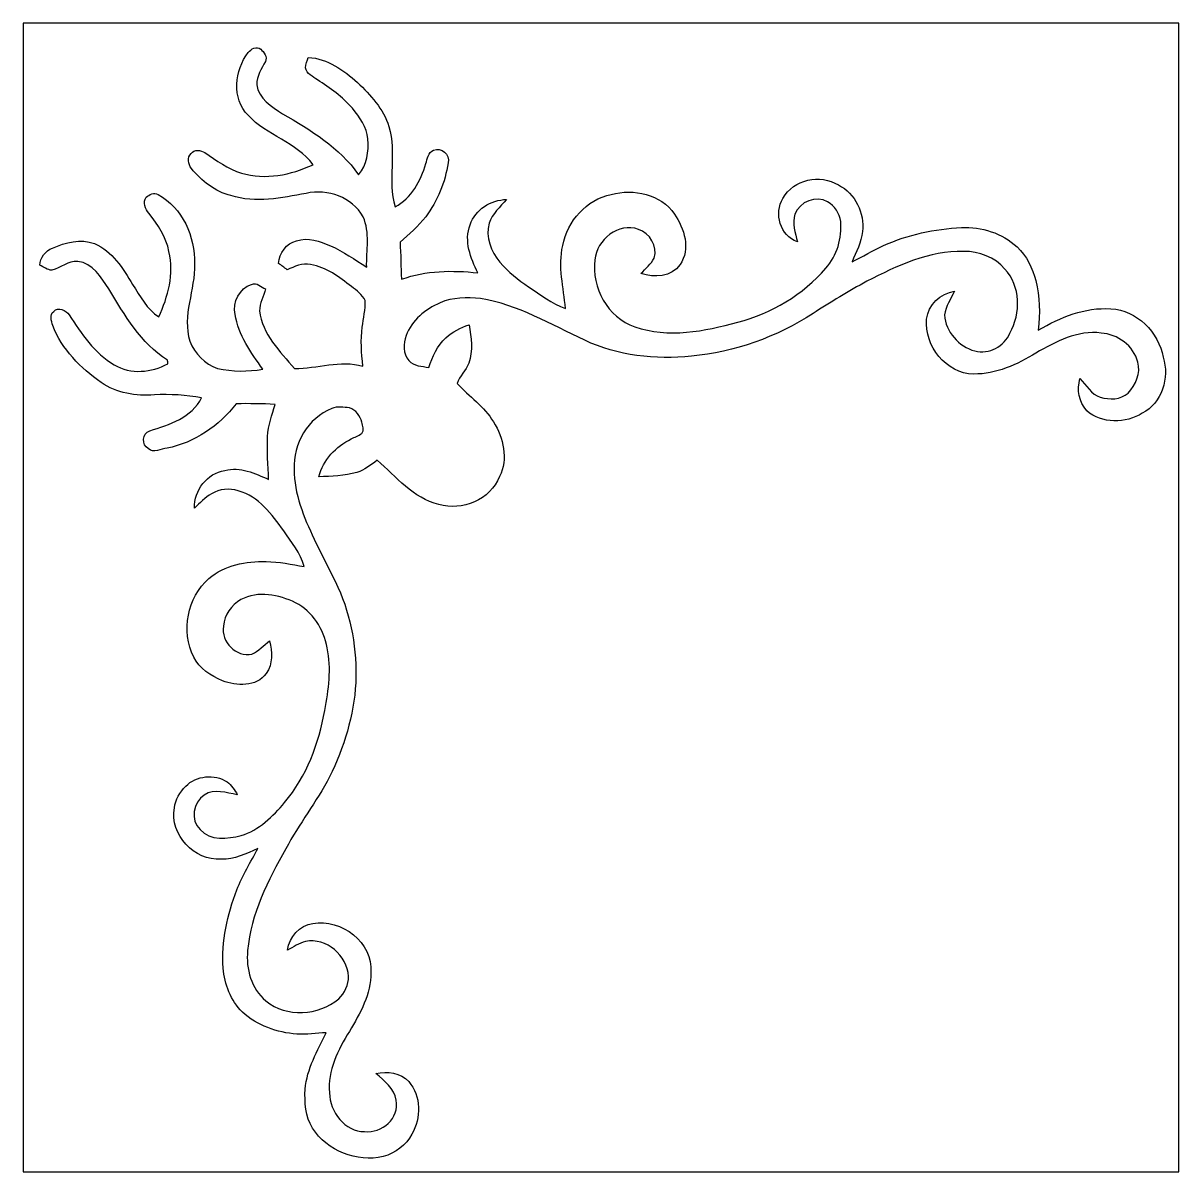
# Model space of a CAD drawing. Header units: centimetres. Extents: x -16.8 to 16.8, y -16.7 to 16.7.
import ezdxf

# ---------------------------------------------------------------- set-up
doc = ezdxf.new("R2010")
doc.units = ezdxf.units.CM
doc.header["$MEASUREMENT"] = 0
doc.layers.add('Layer 1', color=7, linetype='Continuous')

msp = doc.modelspace()

# ---------------------------------------------------------------- linework, layer by layer
at = {"layer": 'Layer 1', "color": 7}
for points, knots in [([(-16.77458, 16.66875), (-16.77458, 16.66875), (16.77458, 16.66875), (16.77458, 16.66875), (16.77458, 16.66875), (16.77458, 16.66875), (16.77458, -16.66875), (16.77458, -16.66875), (16.77458, -16.66875), (16.77458, -16.66875), (-16.77458, -16.66875), (-16.77458, -16.66875), (-16.77458, -16.66875), (-16.77458, -16.66875), (-16.77458, 16.66875), (-16.77458, 16.66875), (-16.77458, 16.66875), (-16.77458, 16.66875), (-16.77458, 16.66875), (-16.77458, 16.66875)], [0, 0, 0, 0, 0.16666667, 0.16666667, 0.16666667, 0.16666667, 0.33333333, 0.33333333, 0.33333333, 0.33333333, 0.5, 0.5, 0.5, 0.5, 0.66666667, 0.66666667, 0.66666667, 0.66666667, 1, 1, 1, 1]), ([(-10.23867, 15.81362), (-10.63907, 15.30562), (-10.72409, 14.47659), (-10.24184, 13.99434), (-10.24184, 13.99434), (-9.70174, 13.40097), (-8.84273, 13.21223), (-8.35695, 12.56101), (-8.35695, 12.56101), (-8.9976, 12.25938), (-9.74549, 12.1098), (-10.43623, 12.319), (-10.43623, 12.319), (-10.8331, 12.42801), (-11.16118, 12.68942), (-11.49879, 12.91272), (-11.49879, 12.91272), (-11.61627, 12.9854), (-11.80888, 13.01044), (-11.90061, 12.88768), (-11.90061, 12.88768), (-12.01632, 12.76985), (-11.98598, 12.57194), (-11.89108, 12.44988), (-11.89108, 12.44988), (-11.59087, 12.09075), (-11.20281, 11.77678), (-10.74032, 11.66319), (-10.74032, 11.66319), (-10.0263, 11.43459), (-9.271, 11.59863), (-8.55486, 11.7288), (-8.55486, 11.7288), (-7.93574, 11.86039), (-7.22383, 11.61979), (-6.90457, 11.05041), (-6.90457, 11.05041), (-6.6989, 10.59039), (-6.8139, 10.07145), (-6.80156, 9.58532), (-6.80156, 9.58532), (-7.14516, 9.80652), (-7.48171, 10.04288), (-7.85671, 10.20833), (-7.85671, 10.20833), (-8.16469, 10.3318), (-8.50265, 10.46621), (-8.83638, 10.3505), (-8.83638, 10.3505), (-9.13659, 10.28171), (-9.33203, 9.99314), (-9.35919, 9.6968), (-9.35919, 9.6968), (-9.27629, 9.63612), (-9.19374, 9.57439), (-9.11119, 9.51301), (-9.11119, 9.51301), (-8.89423, 9.59379), (-8.67128, 9.72291), (-8.42998, 9.66364), (-8.42998, 9.66364), (-7.97172, 9.58779), (-7.59883, 9.29569), (-7.239, 9.02441), (-7.239, 9.02441), (-7.09366, 8.90446), (-6.92997, 8.78699), (-6.84177, 8.61483), (-6.84177, 8.61483), (-6.83507, 8.3566), (-6.90069, 8.10436), (-6.92997, 7.84931), (-6.92997, 7.84931), (-6.98006, 7.47289), (-6.95572, 7.09224), (-6.91233, 6.71618), (-6.91233, 6.71618), (-7.57167, 6.89645), (-8.23419, 6.64316), (-8.89776, 6.64527), (-8.89776, 6.64527), (-9.32392, 7.13458), (-9.83333, 7.64328), (-9.91235, 8.31885), (-9.91235, 8.31885), (-9.90283, 8.54075), (-9.80334, 8.74571), (-9.73596, 8.95385), (-9.73596, 8.95385), (-9.86473, 9.01241), (-9.98643, 9.15388), (-10.14307, 9.08297), (-10.14307, 9.08297), (-10.49479, 8.97961), (-10.69763, 8.56756), (-10.62143, 8.21584), (-10.62143, 8.21584), (-10.51772, 7.61718), (-10.16917, 7.10283), (-9.81322, 6.62517), (-9.81322, 6.62517), (-10.2489, 6.55002), (-10.70187, 6.55355), (-11.13437, 6.64704), (-11.13437, 6.64704), (-11.50444, 6.76698), (-11.79019, 7.08096), (-11.93236, 7.43585), (-11.93236, 7.43585), (-12.17189, 8.18515), (-11.77184, 8.9281), (-11.80289, 9.68375), (-11.80289, 9.68375), (-11.77854, 10.47397), (-12.15073, 11.30688), (-12.85699, 11.69917), (-12.85699, 11.69917), (-12.97587, 11.76726), (-13.10887, 11.69211), (-13.20271, 11.61521), (-13.20271, 11.61521), (-13.30113, 11.46916), (-13.22599, 11.27407), (-13.12474, 11.14884), (-13.12474, 11.14884), (-12.86439, 10.82005), (-12.6171, 10.45739), (-12.54266, 10.03653), (-12.54266, 10.03653), (-12.3825, 9.39236), (-12.57194, 8.72949), (-12.83441, 8.14035), (-12.83441, 8.14035), (-13.18613, 8.36119), (-13.37733, 8.74818), (-13.59711, 9.08544), (-13.59711, 9.08544), (-13.87793, 9.54899), (-14.18167, 10.05064), (-14.70484, 10.26971), (-14.70484, 10.26971), (-15.10736, 10.42776), (-15.5448, 10.30076), (-15.92509, 10.13954), (-15.92509, 10.13954), (-16.13535, 10.06122), (-16.27611, 9.86508), (-16.29375, 9.64001), (-16.29375, 9.64001), (-16.17663, 9.5945), (-16.06762, 9.50031), (-15.93779, 9.49642), (-15.93779, 9.49642), (-15.68521, 9.56733), (-15.46543, 9.7723), (-15.19096, 9.75007), (-15.19096, 9.75007), (-14.74576, 9.70809), (-14.5161, 9.28299), (-14.29103, 8.95597), (-14.29103, 8.95597), (-13.81972, 8.1975), (-13.36393, 7.37482), (-12.58394, 6.88904), (-12.58394, 6.88904), (-12.58076, 6.86294), (-12.57476, 6.81073), (-12.57159, 6.78462), (-12.57159, 6.78462), (-13.04396, 6.52216), (-13.65285, 6.46747), (-14.12769, 6.75675), (-14.12769, 6.75675), (-14.71295, 7.07954), (-15.07631, 7.66127), (-15.43756, 8.20138), (-15.43756, 8.20138), (-15.53281, 8.33684), (-15.75047, 8.44197), (-15.88699, 8.30262), (-15.88699, 8.30262), (-16.01893, 8.20455), (-15.94979, 8.02605), (-15.91522, 7.89234), (-15.91522, 7.89234), (-15.64993, 7.20019), (-15.10171, 6.65903), (-14.50763, 6.23641), (-14.50763, 6.23641), (-14.05819, 5.92702), (-13.49869, 5.84306), (-12.96423, 5.87798), (-12.96423, 5.87798), (-12.50527, 5.90868), (-12.04454, 5.87269), (-11.59193, 5.79508), (-11.59193, 5.79508), (-11.87697, 5.23205), (-12.52961, 5.00063), (-13.10076, 4.83976), (-13.10076, 4.83976), (-13.32054, 4.77414), (-13.33923, 4.41854), (-13.14027, 4.32188), (-13.14027, 4.32188), (-12.98469, 4.17195), (-12.77408, 4.31588), (-12.59664, 4.33176), (-12.59664, 4.33176), (-11.79477, 4.49545), (-11.08287, 4.97593), (-10.58933, 5.62398), (-10.58933, 5.62398), (-10.21362, 5.62681), (-9.83721, 5.6261), (-9.46185, 5.60352), (-9.46185, 5.60352), (-9.54687, 5.29696), (-9.65906, 4.99392), (-9.67952, 4.6736), (-9.67952, 4.6736), (-9.69857, 4.25732), (-9.66082, 3.8414), (-9.64918, 3.42547), (-9.64918, 3.42547), (-10.04711, 3.60116), (-10.47397, 3.81035), (-10.91883, 3.68582), (-10.91883, 3.68582), (-11.43176, 3.61033), (-11.81135, 3.10586), (-11.80289, 2.59644), (-11.80289, 2.59644), (-11.63532, 2.73368), (-11.50056, 2.91147), (-11.30265, 3.00919), (-11.30265, 3.00919), (-11.07334, 3.1496), (-10.78195, 3.18594), (-10.52759, 3.09174), (-10.52759, 3.09174), (-9.92611, 2.94287), (-9.55816, 2.40453), (-9.20926, 1.93746), (-9.20926, 1.93746), (-8.99089, 1.60937), (-8.71608, 1.29399), (-8.61413, 0.90382), (-8.61413, 0.90382), (-8.98243, 0.94897), (-9.34544, 1.04951), (-9.71903, 1.04105), (-9.71903, 1.04105), (-10.30217, 1.06433), (-10.92835, 0.94227), (-11.3792, 0.54822), (-11.3792, 0.54822), (-12.01279, 0.00282), (-12.19341, -0.9839), (-11.82194, -1.72791), (-11.82194, -1.72791), (-11.65895, -2.06375), (-11.31993, -2.27118), (-10.99009, -2.41864), (-10.99009, -2.41864), (-10.57698, -2.5721), (-10.00054, -2.60456), (-9.71621, -2.20627), (-9.71621, -2.20627), (-9.51724, -1.92899), (-9.55216, -1.57409), (-9.61813, -1.26083), (-9.61813, -1.26083), (-9.79346, -1.3843), (-9.93916, -1.55363), (-10.13284, -1.64853), (-10.13284, -1.64853), (-10.58086, -1.73531), (-11.05253, -1.28693), (-10.9534, -0.82938), (-10.9534, -0.82938), (-10.95304, -0.50553), (-10.72198, -0.21696), (-10.45034, -0.06174), (-10.45034, -0.06174), (-9.95468, 0.2092), (-9.35038, 0.07973), (-8.86601, -0.15311), (-8.86601, -0.15311), (-8.3693, -0.40499), (-8.04263, -0.92181), (-7.95091, -1.46297), (-7.95091, -1.46297), (-7.81473, -2.06199), (-7.91245, -2.68041), (-8.01793, -3.27589), (-8.01793, -3.27589), (-8.19362, -4.23968), (-8.54357, -5.19395), (-9.18528, -5.94854), (-9.18528, -5.94854), (-9.525, -6.35353), (-9.92999, -6.75111), (-10.44716, -6.90951), (-10.44716, -6.90951), (-10.8331, -7.00546), (-11.34604, -7.0672), (-11.63602, -6.73206), (-11.63602, -6.73206), (-11.92777, -6.46395), (-11.83569, -5.94042), (-11.51819, -5.73334), (-11.51819, -5.73334), (-11.22962, -5.53297), (-10.87226, -5.67514), (-10.55723, -5.72382), (-10.55723, -5.72382), (-10.62919, -5.5813), (-10.72092, -5.44301), (-10.85603, -5.35376), (-10.85603, -5.35376), (-11.21763, -5.10963), (-11.75103, -5.16608), (-12.05512, -5.47829), (-12.05512, -5.47829), (-12.22058, -5.65009), (-12.35181, -5.86493), (-12.38462, -6.10482), (-12.38462, -6.10482), (-12.51726, -6.88022), (-11.80712, -7.65316), (-11.02572, -7.59425), (-11.02572, -7.59425), (-10.6426, -7.60659), (-10.29547, -7.43691), (-9.95856, -7.27957), (-9.95856, -7.27957), (-10.16318, -7.68033), (-10.41647, -8.05709), (-10.5664, -8.48466), (-10.5664, -8.48466), (-10.84756, -9.20291), (-11.0236, -9.97938), (-10.96892, -10.75408), (-10.96892, -10.75408), (-10.922, -11.22151), (-10.75231, -11.69846), (-10.40941, -12.03149), (-10.40941, -12.03149), (-9.98079, -12.42766), (-9.40082, -12.62697), (-8.82579, -12.67213), (-8.82579, -12.67213), (-8.54146, -12.69083), (-8.25853, -12.63862), (-7.97454, -12.63086), (-7.97454, -12.63086), (-8.23948, -13.15014), (-8.52946, -13.67861), (-8.58979, -14.26951), (-8.58979, -14.26951), (-8.60213, -14.65086), (-8.58767, -15.06502), (-8.37565, -15.39734), (-8.37565, -15.39734), (-7.95161, -16.05774), (-7.08131, -16.40311), (-6.31966, -16.2246), (-6.31966, -16.2246), (-5.97429, -16.12441), (-5.65221, -15.90005), (-5.48675, -15.57338), (-5.48675, -15.57338), (-5.22358, -15.11088), (-5.21511, -14.45895), (-5.58271, -14.04973), (-5.58271, -14.04973), (-5.82048, -13.78902), (-6.2036, -13.73611), (-6.5338, -13.81513), (-6.5338, -13.81513), (-6.28932, -14.02468), (-5.98876, -14.24376), (-5.94713, -14.58842), (-5.94713, -14.58842), (-5.83248, -15.11229), (-6.36976, -15.55327), (-6.86047, -15.5), (-6.86047, -15.5), (-7.44185, -15.50352), (-7.87188, -14.9225), (-7.88035, -14.37464), (-7.88035, -14.37464), (-7.9502, -13.72341), (-7.62741, -13.12827), (-7.30356, -12.59099), (-7.30356, -12.59099), (-6.99488, -12.07135), (-6.66362, -11.51008), (-6.68479, -10.88319), (-6.68479, -10.88319), (-6.5973, -10.00901), (-7.54733, -9.31263), (-8.36295, -9.45621), (-8.36295, -9.45621), (-8.74677, -9.51054), (-9.04381, -9.85449), (-9.10026, -10.23091), (-9.10026, -10.23091), (-8.92528, -10.14977), (-8.76688, -10.02877), (-8.57744, -9.9822), (-8.57744, -9.9822), (-7.9689, -9.86402), (-7.36424, -10.39424), (-7.32473, -10.99397), (-7.32473, -10.99397), (-7.33672, -11.23562), (-7.42456, -11.4868), (-7.61471, -11.64661), (-7.61471, -11.64661), (-8.19503, -12.13556), (-9.13306, -12.20082), (-9.72891, -11.70446), (-9.72891, -11.70446), (-10.14765, -11.35098), (-10.31593, -10.77912), (-10.25701, -10.24678), (-10.25701, -10.24678), (-10.16494, -9.17998), (-9.66364, -8.20949), (-9.14929, -7.29156), (-9.14929, -7.29156), (-8.76441, -6.57366), (-8.25571, -5.9309), (-7.88141, -5.207), (-7.88141, -5.207), (-7.45913, -4.35575), (-7.17515, -3.42759), (-7.1187, -2.47615), (-7.1187, -2.47615), (-7.07708, -1.52788), (-7.24535, -0.56586), (-7.63693, 0.30092), (-7.63693, 0.30092), (-7.85107, 0.77364), (-8.10719, 1.2259), (-8.32626, 1.6958), (-8.32626, 1.6958), (-8.62542, 2.33398), (-8.91223, 3.00461), (-8.90905, 3.72181), (-8.90905, 3.72181), (-8.94115, 4.45347), (-8.50653, 5.21264), (-7.81438, 5.48534), (-7.81438, 5.48534), (-7.65246, 5.55731), (-7.46936, 5.52203), (-7.30003, 5.50298), (-7.30003, 5.50298), (-7.11165, 5.44901), (-6.98994, 5.26627), (-6.94408, 5.08388), (-6.94408, 5.08388), (-6.93208, 4.98828), (-6.85765, 4.84787), (-6.94655, 4.76215), (-6.94655, 4.76215), (-7.03509, 4.68877), (-7.14904, 4.65737), (-7.24817, 4.60163), (-7.24817, 4.60163), (-7.69267, 4.38679), (-8.06485, 3.99027), (-8.19221, 3.50626), (-8.19221, 3.50626), (-7.82214, 3.51896), (-7.44467, 3.52566), (-7.08589, 3.63044), (-7.08589, 3.63044), (-6.864, 3.69782), (-6.68267, 3.84739), (-6.49887, 3.98251), (-6.49887, 3.98251), (-5.94078, 3.51508), (-5.4543, 2.87091), (-4.70888, 2.70228), (-4.70888, 2.70228), (-4.03331, 2.49167), (-3.21275, 2.84268), (-2.94358, 3.50802), (-2.94358, 3.50802), (-2.69593, 4.01673), (-2.82293, 4.63797), (-3.12208, 5.09729), (-3.12208, 5.09729), (-3.38773, 5.5432), (-3.82517, 5.836), (-4.17371, 6.20889), (-4.17371, 6.20889), (-4.10739, 6.42867), (-3.91407, 6.5853), (-3.83787, 6.80191), (-3.83787, 6.80191), (-3.7144, 7.15927), (-3.76484, 7.54592), (-3.82729, 7.91034), (-3.82729, 7.91034), (-4.07635, 7.83731), (-4.31059, 7.71243), (-4.50391, 7.53816), (-4.50391, 7.53816), (-4.75368, 7.30885), (-4.89268, 6.98747), (-4.99674, 6.67103), (-4.99674, 6.67103), (-5.19289, 6.7183), (-5.4356, 6.70736), (-5.57812, 6.87529), (-5.57812, 6.87529), (-5.75345, 7.07037), (-5.73758, 7.36635), (-5.6575, 7.59919), (-5.6575, 7.59919), (-5.48852, 8.04263), (-5.10117, 8.37353), (-4.67007, 8.55239), (-4.67007, 8.55239), (-4.30459, 8.71467), (-3.88902, 8.71008), (-3.49814, 8.67551), (-3.49814, 8.67551), (-2.40665, 8.50653), (-1.45979, 7.91669), (-0.47202, 7.46548), (-0.47202, 7.46548), (0.48824, 7.01111), (1.57833, 6.89469), (2.62678, 7.00229), (2.62678, 7.00229), (3.87879, 7.12505), (5.10011, 7.55403), (6.15421, 8.24054), (6.15421, 8.24054), (6.66679, 8.56756), (7.18467, 8.88753), (7.71948, 9.17716), (7.71948, 9.17716), (8.59367, 9.62448), (9.52394, 10.07251), (10.53147, 10.04323), (10.53147, 10.04323), (10.96857, 10.0457), (11.43706, 9.88131), (11.71892, 9.53241), (11.71892, 9.53241), (12.18812, 9.0424), (12.19271, 8.24371), (11.8685, 7.67433), (11.8685, 7.67433), (11.70622, 7.29333), (11.26596, 7.04462), (10.85532, 7.15363), (10.85532, 7.15363), (10.39001, 7.28486), (9.99666, 7.70572), (9.96879, 8.19997), (9.96879, 8.19997), (10.00795, 8.45256), (10.15153, 8.66669), (10.26125, 8.89176), (10.26125, 8.89176), (9.85414, 8.82897), (9.49678, 8.49277), (9.45233, 8.07649), (9.45233, 8.07649), (9.38107, 7.30285), (10.01854, 6.49287), (10.81687, 6.48441), (10.81687, 6.48441), (11.46916, 6.47912), (12.08158, 6.7564), (12.62521, 7.09366), (12.62521, 7.09366), (13.19777, 7.41927), (13.83242, 7.76852), (14.51645, 7.67362), (14.51645, 7.67362), (15.00082, 7.64328), (15.45766, 7.3092), (15.58431, 6.83119), (15.58431, 6.83119), (15.67145, 6.5091), (15.52222, 6.16761), (15.30421, 5.93337), (15.30421, 5.93337), (15.08231, 5.73476), (14.76304, 5.73546), (14.49211, 5.81166), (14.49211, 5.81166), (14.22823, 5.89809), (14.08254, 6.15879), (13.90227, 6.35071), (13.90227, 6.35071), (13.81054, 6.03321), (13.87475, 5.66984), (14.09912, 5.42043), (14.09912, 5.42043), (14.53832, 5.03555), (15.23259, 5.04402), (15.71343, 5.34917), (15.71343, 5.34917), (16.28387, 5.64409), (16.50224, 6.37787), (16.32232, 6.97054), (16.32232, 6.97054), (16.17804, 7.69408), (15.55785, 8.34284), (14.79938, 8.37706), (14.79938, 8.37706), (14.04479, 8.43351), (13.33429, 8.12659), (12.69436, 7.76182), (12.69436, 7.76182), (12.74233, 8.23877), (12.74551, 8.72843), (12.62098, 9.1948), (12.62098, 9.1948), (12.51902, 9.55499), (12.36345, 9.91976), (12.07699, 10.17235), (12.07699, 10.17235), (11.65049, 10.58122), (11.04336, 10.75937), (10.46162, 10.73326), (10.46162, 10.73326), (9.68481, 10.70398), (8.91222, 10.53112), (8.20279, 10.21221), (8.20279, 10.21221), (7.88635, 10.07604), (7.59425, 9.89118), (7.28627, 9.73843), (7.28627, 9.73843), (7.40198, 10.02594), (7.55862, 10.30534), (7.59001, 10.61967), (7.59001, 10.61967), (7.65528, 11.15413), (7.38258, 11.7281), (6.89292, 11.97187), (6.89292, 11.97187), (6.36693, 12.29713), (5.582, 12.13873), (5.28038, 11.58311), (5.28038, 11.58311), (5.01015, 11.14743), (5.20841, 10.49831), (5.70054, 10.32087), (5.70054, 10.32087), (5.6388, 10.58333), (5.54567, 10.85744), (5.62892, 11.12732), (5.62892, 11.12732), (5.76404, 11.48327), (6.24346, 11.68365), (6.57895, 11.48186), (6.57895, 11.48186), (6.79238, 11.3732), (6.91832, 11.14284), (6.95819, 10.91353), (6.95819, 10.91353), (6.99347, 10.43058), (6.85659, 9.92187), (6.52886, 9.5564), (6.52886, 9.5564), (5.86422, 8.78487), (4.95088, 8.24689), (3.9691, 7.98936), (3.9691, 7.98936), (3.00355, 7.72583), (1.95298, 7.51981), (0.97931, 7.8553), (0.97931, 7.8553), (0.19967, 8.12694), (-0.28751, 8.99513), (-0.17463, 9.80193), (-0.17463, 9.80193), (-0.13123, 10.38684), (0.51259, 10.88954), (1.08832, 10.68423), (1.08832, 10.68423), (1.4157, 10.57839), (1.65382, 10.18999), (1.54234, 9.85132), (1.54234, 9.85132), (1.4538, 9.67246), (1.2887, 9.54899), (1.16099, 9.40047), (1.16099, 9.40047), (1.54552, 9.27559), (2.04752, 9.29569), (2.29447, 9.66117), (2.29447, 9.66117), (2.60914, 10.10073), (2.4197, 10.72092), (2.12972, 11.12732), (2.12972, 11.12732), (1.74131, 11.71116), (0.94368, 11.87344), (0.2988, 11.69599), (0.2988, 11.69599), (-0.42192, 11.54889), (-0.97649, 10.92588), (-1.10737, 10.21256), (-1.10737, 10.21256), (-1.25977, 9.60579), (-1.0795, 8.99407), (-1.03434, 8.38694), (-1.03434, 8.38694), (-1.42205, 8.53475), (-1.7586, 8.78381), (-2.10044, 9.01277), (-2.10044, 9.01277), (-2.40524, 9.21773), (-2.69381, 9.45162), (-2.9337, 9.73032), (-2.9337, 9.73032), (-3.19334, 10.03476), (-3.36021, 10.46162), (-3.24379, 10.86097), (-3.24379, 10.86097), (-3.15913, 11.14284), (-2.92347, 11.33263), (-2.74144, 11.55065), (-2.74144, 11.55065), (-3.19864, 11.53936), (-3.64949, 11.26137), (-3.80012, 10.81758), (-3.80012, 10.81758), (-3.98074, 10.34344), (-3.7846, 9.84779), (-3.57399, 9.42164), (-3.57399, 9.42164), (-4.31553, 9.50031), (-5.08388, 9.49466), (-5.79261, 9.23466), (-5.79261, 9.23466), (-5.80566, 9.59379), (-5.81272, 9.95292), (-5.83389, 10.31169), (-5.83389, 10.31169), (-5.56331, 10.5343), (-5.30895, 10.77842), (-5.08635, 11.049), (-5.08635, 11.049), (-4.74557, 11.50761), (-4.5212, 12.05124), (-4.43794, 12.61674), (-4.43794, 12.61674), (-4.37092, 12.85205), (-4.64044, 13.08382), (-4.86339, 12.97905), (-4.86339, 12.97905), (-5.01438, 12.91625), (-5.03696, 12.72646), (-5.08388, 12.59276), (-5.08388, 12.59276), (-5.23099, 12.09357), (-5.4991, 11.58804), (-5.97888, 11.33969), (-5.97888, 11.33969), (-6.20536, 12.10381), (-5.92702, 12.90743), (-6.15738, 13.66979), (-6.15738, 13.66979), (-6.31296, 14.18096), (-6.69572, 14.57995), (-7.06684, 14.94614), (-7.06684, 14.94614), (-7.46901, 15.29786), (-7.94032, 15.64887), (-8.49559, 15.6718), (-8.49559, 15.6718), (-8.52946, 15.57549), (-8.57991, 15.47954), (-8.5785, 15.37476), (-8.5785, 15.37476), (-8.54957, 15.19449), (-8.35801, 15.11617), (-8.22819, 15.02092), (-8.22819, 15.02092), (-7.86095, 14.78739), (-7.49864, 14.53162), (-7.21572, 14.19684), (-7.21572, 14.19684), (-7.00652, 13.93754), (-6.7945, 13.65074), (-6.76416, 13.30678), (-6.76416, 13.30678), (-6.73418, 12.94483), (-6.79838, 12.55536), (-7.03615, 12.26926), (-7.03615, 12.26926), (-7.58719, 13.0616), (-8.42821, 13.56431), (-9.24489, 14.0402), (-9.24489, 14.0402), (-9.55428, 14.24234), (-9.94163, 14.478), (-9.99173, 14.88052), (-9.99173, 14.88052), (-10.00584, 15.13134), (-9.84603, 15.34513), (-9.7409, 15.5575), (-9.7409, 15.5575), (-9.67634, 15.68767), (-9.78006, 15.8309), (-9.87778, 15.91204), (-9.87778, 15.91204), (-9.99419, 16.01294), (-10.16212, 15.91945), (-10.23867, 15.81362)], [0, 0, 0, 0, 0.00483092, 0.00483092, 0.00483092, 0.00483092, 0.00966184, 0.00966184, 0.00966184, 0.00966184, 0.01449275, 0.01449275, 0.01449275, 0.01449275, 0.01932367, 0.01932367, 0.01932367, 0.01932367, 0.02415459, 0.02415459, 0.02415459, 0.02415459, 0.02898551, 0.02898551, 0.02898551, 0.02898551, 0.03381643, 0.03381643, 0.03381643, 0.03381643, 0.03864734, 0.03864734, 0.03864734, 0.03864734, 0.04347826, 0.04347826, 0.04347826, 0.04347826, 0.04830918, 0.04830918, 0.04830918, 0.04830918, 0.0531401, 0.0531401, 0.0531401, 0.0531401, 0.05797101, 0.05797101, 0.05797101, 0.05797101, 0.06280193, 0.06280193, 0.06280193, 0.06280193, 0.06763285, 0.06763285, 0.06763285, 0.06763285, 0.07246377, 0.07246377, 0.07246377, 0.07246377, 0.07729469, 0.07729469, 0.07729469, 0.07729469, 0.0821256, 0.0821256, 0.0821256, 0.0821256, 0.08695652, 0.08695652, 0.08695652, 0.08695652, 0.09178744, 0.09178744, 0.09178744, 0.09178744, 0.09661836, 0.09661836, 0.09661836, 0.09661836, 0.10144928, 0.10144928, 0.10144928, 0.10144928, 0.10628019, 0.10628019, 0.10628019, 0.10628019, 0.11111111, 0.11111111, 0.11111111, 0.11111111, 0.11594203, 0.11594203, 0.11594203, 0.11594203, 0.12077295, 0.12077295, 0.12077295, 0.12077295, 0.12560386, 0.12560386, 0.12560386, 0.12560386, 0.13043478, 0.13043478, 0.13043478, 0.13043478, 0.1352657, 0.1352657, 0.1352657, 0.1352657, 0.14009662, 0.14009662, 0.14009662, 0.14009662, 0.14492754, 0.14492754, 0.14492754, 0.14492754, 0.14975845, 0.14975845, 0.14975845, 0.14975845, 0.15458937, 0.15458937, 0.15458937, 0.15458937, 0.15942029, 0.15942029, 0.15942029, 0.15942029, 0.16425121, 0.16425121, 0.16425121, 0.16425121, 0.16908213, 0.16908213, 0.16908213, 0.16908213, 0.17391304, 0.17391304, 0.17391304, 0.17391304, 0.17874396, 0.17874396, 0.17874396, 0.17874396, 0.18357488, 0.18357488, 0.18357488, 0.18357488, 0.1884058, 0.1884058, 0.1884058, 0.1884058, 0.19323671, 0.19323671, 0.19323671, 0.19323671, 0.19806763, 0.19806763, 0.19806763, 0.19806763, 0.20289855, 0.20289855, 0.20289855, 0.20289855, 0.20772947, 0.20772947, 0.20772947, 0.20772947, 0.21256039, 0.21256039, 0.21256039, 0.21256039, 0.2173913, 0.2173913, 0.2173913, 0.2173913, 0.22222222, 0.22222222, 0.22222222, 0.22222222, 0.22705314, 0.22705314, 0.22705314, 0.22705314, 0.23188406, 0.23188406, 0.23188406, 0.23188406, 0.23671498, 0.23671498, 0.23671498, 0.23671498, 0.24154589, 0.24154589, 0.24154589, 0.24154589, 0.24637681, 0.24637681, 0.24637681, 0.24637681, 0.25120773, 0.25120773, 0.25120773, 0.25120773, 0.25603865, 0.25603865, 0.25603865, 0.25603865, 0.26086957, 0.26086957, 0.26086957, 0.26086957, 0.26570048, 0.26570048, 0.26570048, 0.26570048, 0.2705314, 0.2705314, 0.2705314, 0.2705314, 0.27536232, 0.27536232, 0.27536232, 0.27536232, 0.28019324, 0.28019324, 0.28019324, 0.28019324, 0.28502415, 0.28502415, 0.28502415, 0.28502415, 0.28985507, 0.28985507, 0.28985507, 0.28985507, 0.29468599, 0.29468599, 0.29468599, 0.29468599, 0.29951691, 0.29951691, 0.29951691, 0.29951691, 0.30434783, 0.30434783, 0.30434783, 0.30434783, 0.30917874, 0.30917874, 0.30917874, 0.30917874, 0.31400966, 0.31400966, 0.31400966, 0.31400966, 0.31884058, 0.31884058, 0.31884058, 0.31884058, 0.3236715, 0.3236715, 0.3236715, 0.3236715, 0.32850242, 0.32850242, 0.32850242, 0.32850242, 0.33333333, 0.33333333, 0.33333333, 0.33333333, 0.33816425, 0.33816425, 0.33816425, 0.33816425, 0.34299517, 0.34299517, 0.34299517, 0.34299517, 0.34782609, 0.34782609, 0.34782609, 0.34782609, 0.352657, 0.352657, 0.352657, 0.352657, 0.35748792, 0.35748792, 0.35748792, 0.35748792, 0.36231884, 0.36231884, 0.36231884, 0.36231884, 0.36714976, 0.36714976, 0.36714976, 0.36714976, 0.37198068, 0.37198068, 0.37198068, 0.37198068, 0.37681159, 0.37681159, 0.37681159, 0.37681159, 0.38164251, 0.38164251, 0.38164251, 0.38164251, 0.38647343, 0.38647343, 0.38647343, 0.38647343, 0.39130435, 0.39130435, 0.39130435, 0.39130435, 0.39613527, 0.39613527, 0.39613527, 0.39613527, 0.40096618, 0.40096618, 0.40096618, 0.40096618, 0.4057971, 0.4057971, 0.4057971, 0.4057971, 0.41062802, 0.41062802, 0.41062802, 0.41062802, 0.41545894, 0.41545894, 0.41545894, 0.41545894, 0.42028986, 0.42028986, 0.42028986, 0.42028986, 0.42512077, 0.42512077, 0.42512077, 0.42512077, 0.42995169, 0.42995169, 0.42995169, 0.42995169, 0.43478261, 0.43478261, 0.43478261, 0.43478261, 0.43961353, 0.43961353, 0.43961353, 0.43961353, 0.44444444, 0.44444444, 0.44444444, 0.44444444, 0.44927536, 0.44927536, 0.44927536, 0.44927536, 0.45410628, 0.45410628, 0.45410628, 0.45410628, 0.4589372, 0.4589372, 0.4589372, 0.4589372, 0.46376812, 0.46376812, 0.46376812, 0.46376812, 0.46859903, 0.46859903, 0.46859903, 0.46859903, 0.47342995, 0.47342995, 0.47342995, 0.47342995, 0.47826087, 0.47826087, 0.47826087, 0.47826087, 0.48309179, 0.48309179, 0.48309179, 0.48309179, 0.48792271, 0.48792271, 0.48792271, 0.48792271, 0.49275362, 0.49275362, 0.49275362, 0.49275362, 0.49758454, 0.49758454, 0.49758454, 0.49758454, 0.50241546, 0.50241546, 0.50241546, 0.50241546, 0.50724638, 0.50724638, 0.50724638, 0.50724638, 0.51207729, 0.51207729, 0.51207729, 0.51207729, 0.51690821, 0.51690821, 0.51690821, 0.51690821, 0.52173913, 0.52173913, 0.52173913, 0.52173913, 0.52657005, 0.52657005, 0.52657005, 0.52657005, 0.53140097, 0.53140097, 0.53140097, 0.53140097, 0.53623188, 0.53623188, 0.53623188, 0.53623188, 0.5410628, 0.5410628, 0.5410628, 0.5410628, 0.54589372, 0.54589372, 0.54589372, 0.54589372, 0.55072464, 0.55072464, 0.55072464, 0.55072464, 0.55555556, 0.55555556, 0.55555556, 0.55555556, 0.56038647, 0.56038647, 0.56038647, 0.56038647, 0.56521739, 0.56521739, 0.56521739, 0.56521739, 0.57004831, 0.57004831, 0.57004831, 0.57004831, 0.57487923, 0.57487923, 0.57487923, 0.57487923, 0.57971014, 0.57971014, 0.57971014, 0.57971014, 0.58454106, 0.58454106, 0.58454106, 0.58454106, 0.58937198, 0.58937198, 0.58937198, 0.58937198, 0.5942029, 0.5942029, 0.5942029, 0.5942029, 0.59903382, 0.59903382, 0.59903382, 0.59903382, 0.60386473, 0.60386473, 0.60386473, 0.60386473, 0.60869565, 0.60869565, 0.60869565, 0.60869565, 0.61352657, 0.61352657, 0.61352657, 0.61352657, 0.61835749, 0.61835749, 0.61835749, 0.61835749, 0.62318841, 0.62318841, 0.62318841, 0.62318841, 0.62801932, 0.62801932, 0.62801932, 0.62801932, 0.63285024, 0.63285024, 0.63285024, 0.63285024, 0.63768116, 0.63768116, 0.63768116, 0.63768116, 0.64251208, 0.64251208, 0.64251208, 0.64251208, 0.647343, 0.647343, 0.647343, 0.647343, 0.65217391, 0.65217391, 0.65217391, 0.65217391, 0.65700483, 0.65700483, 0.65700483, 0.65700483, 0.66183575, 0.66183575, 0.66183575, 0.66183575, 0.66666667, 0.66666667, 0.66666667, 0.66666667, 0.67149758, 0.67149758, 0.67149758, 0.67149758, 0.6763285, 0.6763285, 0.6763285, 0.6763285, 0.68115942, 0.68115942, 0.68115942, 0.68115942, 0.68599034, 0.68599034, 0.68599034, 0.68599034, 0.69082126, 0.69082126, 0.69082126, 0.69082126, 0.69565217, 0.69565217, 0.69565217, 0.69565217, 0.70048309, 0.70048309, 0.70048309, 0.70048309, 0.70531401, 0.70531401, 0.70531401, 0.70531401, 0.71014493, 0.71014493, 0.71014493, 0.71014493, 0.71497585, 0.71497585, 0.71497585, 0.71497585, 0.71980676, 0.71980676, 0.71980676, 0.71980676, 0.72463768, 0.72463768, 0.72463768, 0.72463768, 0.7294686, 0.7294686, 0.7294686, 0.7294686, 0.73429952, 0.73429952, 0.73429952, 0.73429952, 0.73913043, 0.73913043, 0.73913043, 0.73913043, 0.74396135, 0.74396135, 0.74396135, 0.74396135, 0.74879227, 0.74879227, 0.74879227, 0.74879227, 0.75362319, 0.75362319, 0.75362319, 0.75362319, 0.75845411, 0.75845411, 0.75845411, 0.75845411, 0.76328502, 0.76328502, 0.76328502, 0.76328502, 0.76811594, 0.76811594, 0.76811594, 0.76811594, 0.77294686, 0.77294686, 0.77294686, 0.77294686, 0.77777778, 0.77777778, 0.77777778, 0.77777778, 0.7826087, 0.7826087, 0.7826087, 0.7826087, 0.78743961, 0.78743961, 0.78743961, 0.78743961, 0.79227053, 0.79227053, 0.79227053, 0.79227053, 0.79710145, 0.79710145, 0.79710145, 0.79710145, 0.80193237, 0.80193237, 0.80193237, 0.80193237, 0.80676329, 0.80676329, 0.80676329, 0.80676329, 0.8115942, 0.8115942, 0.8115942, 0.8115942, 0.81642512, 0.81642512, 0.81642512, 0.81642512, 0.82125604, 0.82125604, 0.82125604, 0.82125604, 0.82608696, 0.82608696, 0.82608696, 0.82608696, 0.83091787, 0.83091787, 0.83091787, 0.83091787, 0.83574879, 0.83574879, 0.83574879, 0.83574879, 0.84057971, 0.84057971, 0.84057971, 0.84057971, 0.84541063, 0.84541063, 0.84541063, 0.84541063, 0.85024155, 0.85024155, 0.85024155, 0.85024155, 0.85507246, 0.85507246, 0.85507246, 0.85507246, 0.85990338, 0.85990338, 0.85990338, 0.85990338, 0.8647343, 0.8647343, 0.8647343, 0.8647343, 0.86956522, 0.86956522, 0.86956522, 0.86956522, 0.87439614, 0.87439614, 0.87439614, 0.87439614, 0.87922705, 0.87922705, 0.87922705, 0.87922705, 0.88405797, 0.88405797, 0.88405797, 0.88405797, 0.88888889, 0.88888889, 0.88888889, 0.88888889, 0.89371981, 0.89371981, 0.89371981, 0.89371981, 0.89855072, 0.89855072, 0.89855072, 0.89855072, 0.90338164, 0.90338164, 0.90338164, 0.90338164, 0.90821256, 0.90821256, 0.90821256, 0.90821256, 0.91304348, 0.91304348, 0.91304348, 0.91304348, 0.9178744, 0.9178744, 0.9178744, 0.9178744, 0.92270531, 0.92270531, 0.92270531, 0.92270531, 0.92753623, 0.92753623, 0.92753623, 0.92753623, 0.93236715, 0.93236715, 0.93236715, 0.93236715, 0.93719807, 0.93719807, 0.93719807, 0.93719807, 0.94202899, 0.94202899, 0.94202899, 0.94202899, 0.9468599, 0.9468599, 0.9468599, 0.9468599, 0.95169082, 0.95169082, 0.95169082, 0.95169082, 0.95652174, 0.95652174, 0.95652174, 0.95652174, 0.96135266, 0.96135266, 0.96135266, 0.96135266, 0.96618357, 0.96618357, 0.96618357, 0.96618357, 0.97101449, 0.97101449, 0.97101449, 0.97101449, 0.97584541, 0.97584541, 0.97584541, 0.97584541, 0.98067633, 0.98067633, 0.98067633, 0.98067633, 0.98550725, 0.98550725, 0.98550725, 0.98550725, 0.99033816, 0.99033816, 0.99033816, 0.99033816, 1, 1, 1, 1])]:
    msp.add_open_spline(points, degree=3, knots=knots, dxfattribs=at)

doc.saveas('drawing.dxf')
